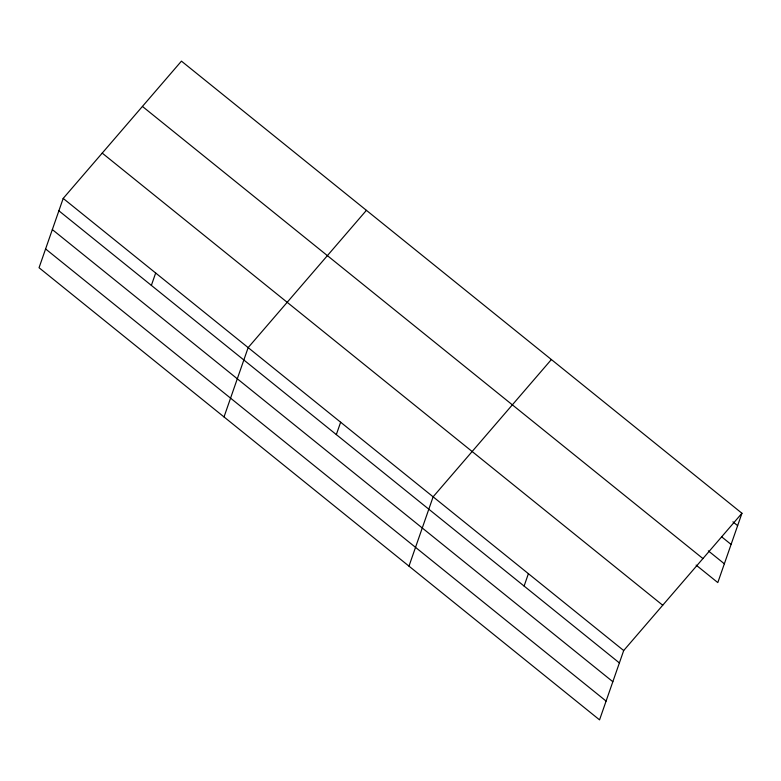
<?xml version="1.0" encoding="UTF-8"?>
<svg xmlns="http://www.w3.org/2000/svg" width="781" height="781" viewBox="0 0 781 781"><rect width="100%" height="100%" fill="white"/><g stroke="black" fill="none" stroke-linecap="round" stroke-linejoin="round"><path stroke-width="1.17" d="M63.193 198.413L39.05 267.737L599.554 719.867L623.697 650.544L741.95 513.263L181.446 61.133L63.193 198.413L623.697 650.544M151.368 285.397L155.673 273.008M224.02 416.937L248.153 347.613L366.416 210.333M336.328 434.597L340.643 422.218M408.98 566.147L433.123 496.814L551.376 359.543M524.1 586.062L528.405 573.674M741.95 513.263L717.807 582.587L696.105 565.083M732.92 521.835L737.635 525.642M721.664 536.83L731.094 544.435M708.318 550.859L724.348 563.794M142.425 106.431L702.929 558.561M102.213 153.105L662.718 605.236M58.878 210.792L619.382 662.923M52.337 229.585L612.841 681.715M45.591 248.944L606.095 701.074"/></g></svg>
